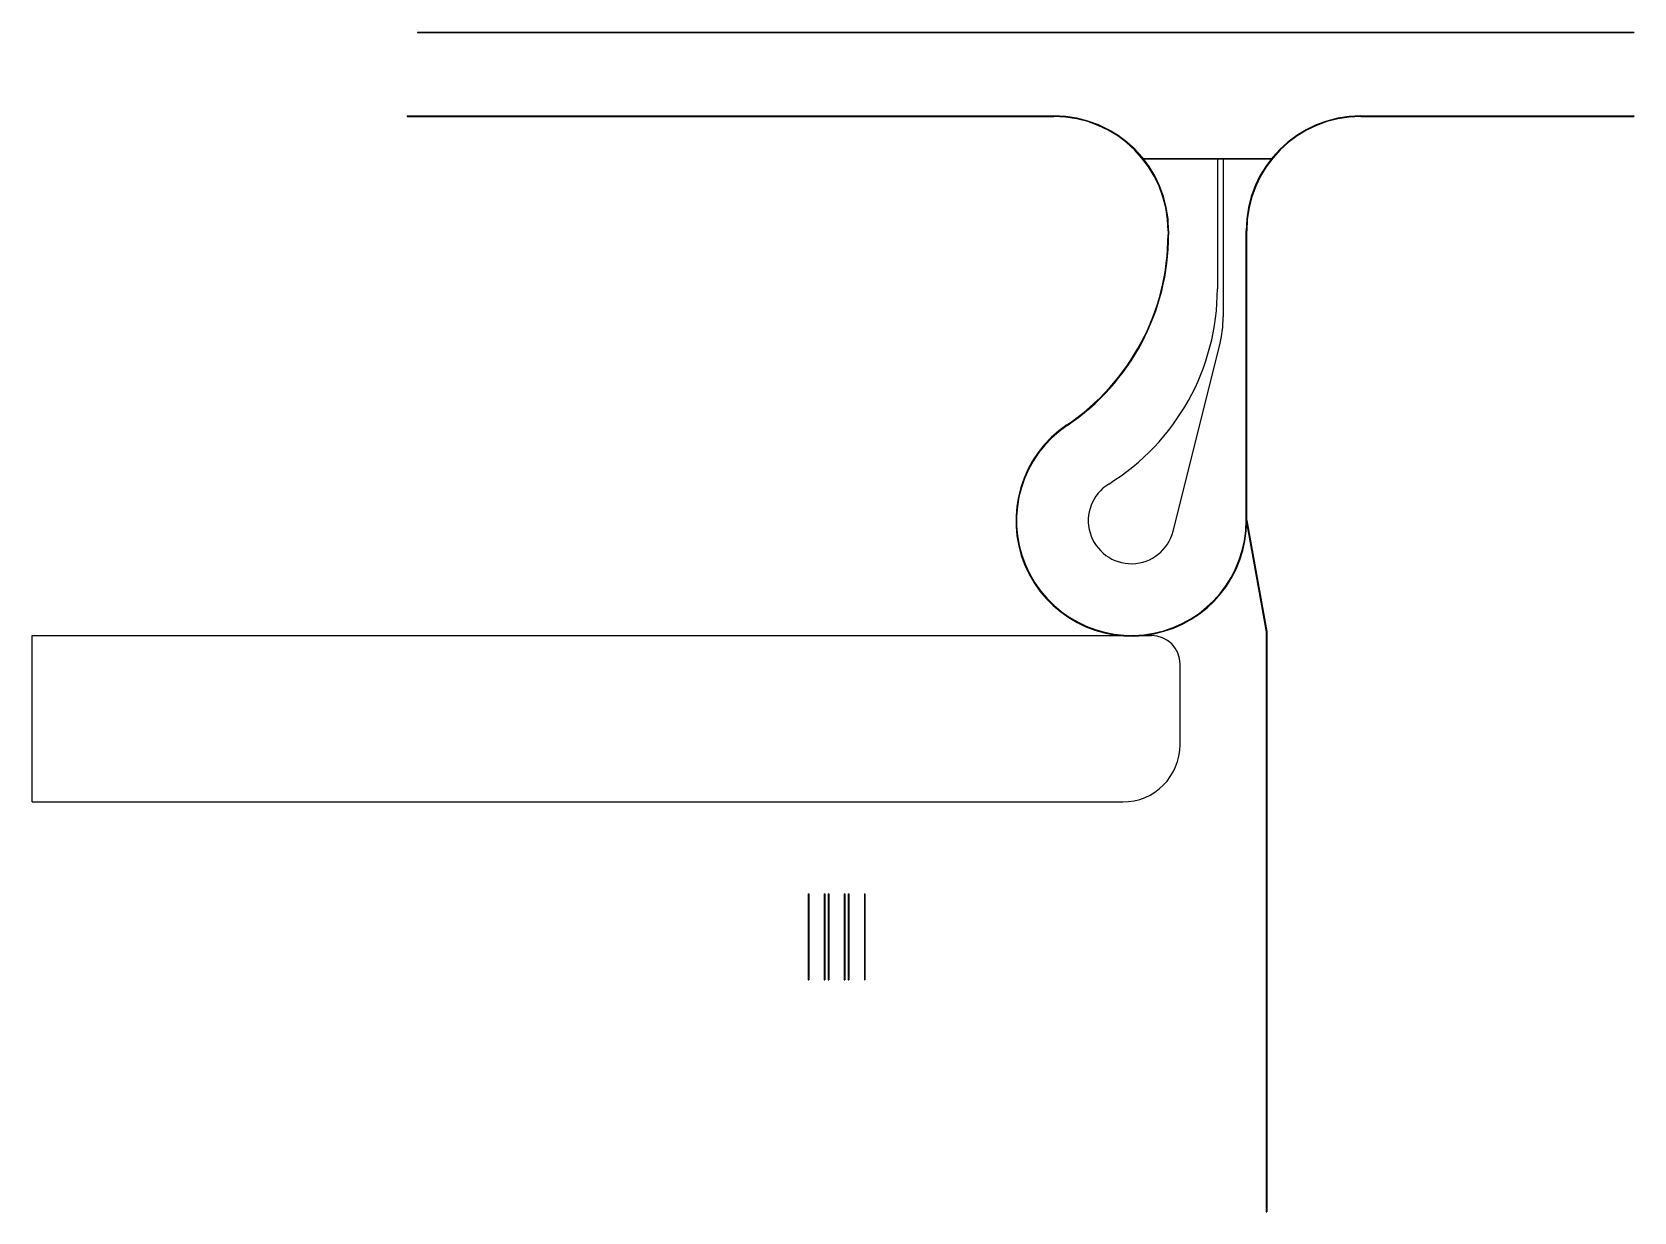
# Model space of a CAD drawing. Extents: x -135200 to 143861, y -55416 to 150100.
import ezdxf

# ---------------------------------------------------------------- set-up
doc = ezdxf.new("R2010")
doc.units = 0
doc.layers.add('MODELSKETCH_VISIBLE', color=7, linetype='CONTINUOUS')

msp = doc.modelspace()

# ---------------------------------------------------------------- linework, layer by layer
at = {"layer": 'MODELSKETCH_VISIBLE'}
for p, q in [((-68040, 150100), (143861, 150100)), ((-68040, 150100), (-68040, 150000)), ((-68040, 150000), (143861, 150000)), ((143861, 150100), (143861, 150000)), ((-69857, 135500), (-69857, 135400)), ((-69857, 135500), (42800, 135500)), ((-69857, 135400), (42800, 135400)), ((96300, 135500), (143861, 135500)), ((96300, 135400), (143861, 135400)), ((143861, 135500), (143861, 135400)), ((58412, 128100), (58412, 128000)), ((58412, 128100), (80688, 128100)), ((58412, 128000), (80688, 128000)), ((71300, 128000), (72300, 128000)), ((71300, 128000), (71300, 105389)), ((72300, 128000), (72300, 100467)), ((80688, 128100), (80688, 128000)), ((62700, 115500), (62700, 114777)), ((62800, 115500), (62800, 114777)), ((76300, 65000), (76300, 115500)), ((76400, 65000), (76400, 115500)), ((63575, 63177), (71700, 95607)), ((76300, 65000), (76398, 65018)), ((76300, 65000), (79800, 45657)), ((76398, 65018), (79900, 45666)), ((-135200, 45000), (59800, 45000)), ((-135200, 16000), (-135200, 45000)), ((79800, 45657), (79800, -55416)), ((79900, 45666), (79900, -55416)), ((64800, 26000), (64800, 40000)), ((-135200, 16000), (54800, 16000)), ((0, 0), (100, 0)), ((0, 0), (0, -15000)), ((100, 0), (100, -15000)), ((2800, 0), (2900, 0)), ((2800, 0), (2800, -15000)), ((2900, 0), (2900, -15000)), ((3500, 0), (3600, 0)), ((3500, 0), (3500, -15000)), ((3600, 0), (3600, -15000)), ((6300, 0), (6400, 0)), ((6300, 0), (6300, -15000)), ((6400, 0), (6400, -15000)), ((7000, 0), (7000, -15000)), ((7000, 0), (7100, 0)), ((7100, 0), (7100, -15000)), ((9800, 0), (9800, -15000)), ((9800, 0), (9900, 0)), ((9900, 0), (9900, -15000)), ((0, -15000), (100, -15000)), ((2800, -15000), (2900, -15000)), ((3500, -15000), (3600, -15000)), ((6300, -15000), (6400, -15000)), ((7000, -15000), (7100, -15000)), ((9800, -15000), (9900, -15000)), ((79800, -55416), (79900, -55416))]:
    msp.add_line(p, q, dxfattribs=at)
for centre, radius, start, end in [((42800, 115500), 20000, 0, 90), ((42800, 115500), 19900, 0, 90), ((96300, 115500), 20000, 90, 180), ((96300, 115500), 19900, 90, 180), ((22800, 114777), 39900, 303.94061, 0), ((22800, 114777), 40000, 303.94061, 0), ((31300, 105389), 40000, 301.75686, 0), ((52300, 100467), 20000, 345.93406, 0), ((56300, 65000), 20100, 123.94061, 0), ((56300, 65000), 20000, 123.94061, 0), ((56300, 65000), 7500, 121.75686, 345.93406), ((59800, 40000), 5000, 0, 90), ((54800, 26000), 10000, 270, 0)]:
    msp.add_arc(centre, radius, start, end, dxfattribs=at)

doc.saveas('drawing.dxf')
